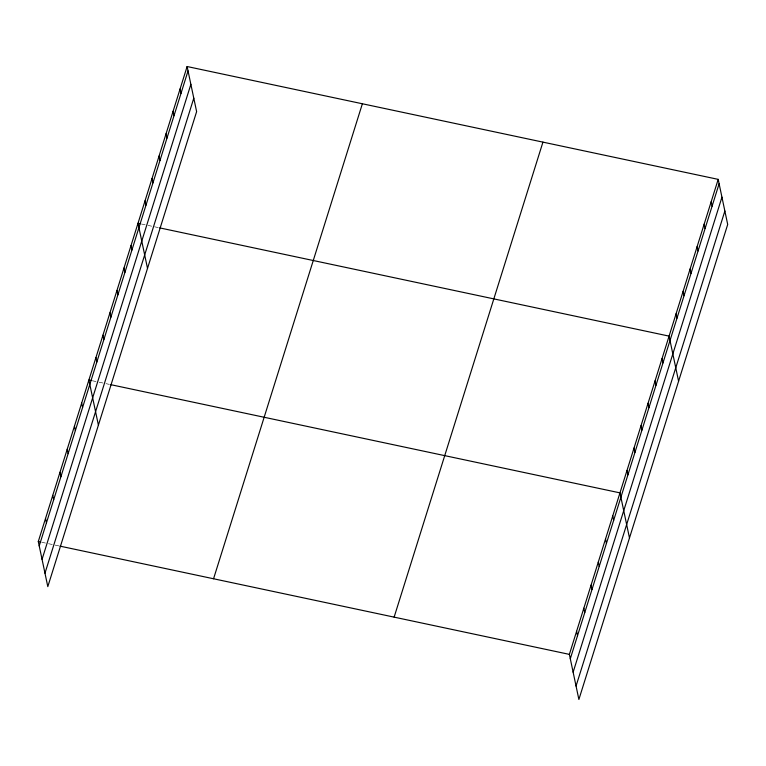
<?xml version="1.0" encoding="UTF-8"?>
<svg xmlns="http://www.w3.org/2000/svg" width="766" height="766" viewBox="0 0 766 766"><rect width="100%" height="100%" fill="white"/><g stroke="black" fill="none" stroke-linecap="round" stroke-linejoin="round"><path stroke-width="0.57" stroke-dasharray="3.83 2.87" d="M141.423 224.007L158.495 227.626M92.313 380.75L98 381.966M99.14 382.205L104.827 383.412M105.967 383.651L109.385 384.379M41.718 542.251L47.406 543.467M48.545 543.707L58.781 545.88"/><path stroke-width="1.15" d="M187.115 66.527L196.623 111.625L47.808 586.632L38.3 541.533L187.115 66.527L718.192 179.368L727.7 224.467L578.885 699.473L569.377 654.375L718.192 179.368M39.219 545.909L188.043 70.903M42.053 559.343L190.868 84.346M44.974 573.188L193.788 98.192M213.551 578.77L362.375 103.764M394.126 617.137L542.941 142.131M570.297 658.75L719.121 183.744M573.131 672.184L721.945 197.188M576.051 686.03L724.866 211.033M140.283 223.758L138.004 223.279L147.512 268.378M159.634 227.875L669.082 336.121L678.59 381.219M91.173 380.51L88.894 380.032L98.402 425.13M110.524 384.618L619.972 492.873L629.48 537.971M38.3 541.533L40.579 542.012M59.92 546.12L569.377 654.375M711.183 201.764L712.102 206.14M704.165 224.151L705.084 228.527M697.146 246.547L698.075 250.922M690.137 268.943L691.056 273.318M683.119 291.329L684.038 295.705M676.1 313.725L677.02 318.101M662.073 358.517L662.992 362.892M655.054 380.903L655.974 385.279M648.036 403.299L648.965 407.675M641.027 425.695L641.946 430.071M634.009 448.081L634.928 452.457M626.99 470.477L627.909 474.853M612.752 515.939L613.671 520.315M605.523 539.015L606.442 543.391M598.294 562.081L599.213 566.457M591.065 585.157L591.984 589.533M583.836 608.223L584.755 612.599M576.607 631.299L577.526 635.675M180.106 88.923L181.025 93.299M173.087 111.309L174.006 115.685M166.069 133.705L166.988 138.081M159.05 156.101L159.979 160.477M152.041 178.488L152.961 182.863M145.023 200.884L145.942 205.259M130.996 245.666L131.915 250.042M123.977 268.062L124.896 272.437M116.959 290.458L117.887 294.833M109.95 312.854L110.869 317.229M102.931 335.24L103.85 339.616M95.913 357.636L96.832 362.012M81.665 403.098L82.594 407.474M74.446 426.174L75.365 430.549M67.217 449.24L68.136 453.616M59.987 472.316L60.907 476.691M52.758 495.382L53.677 499.758M45.529 518.458L46.448 522.833"/></g></svg>
